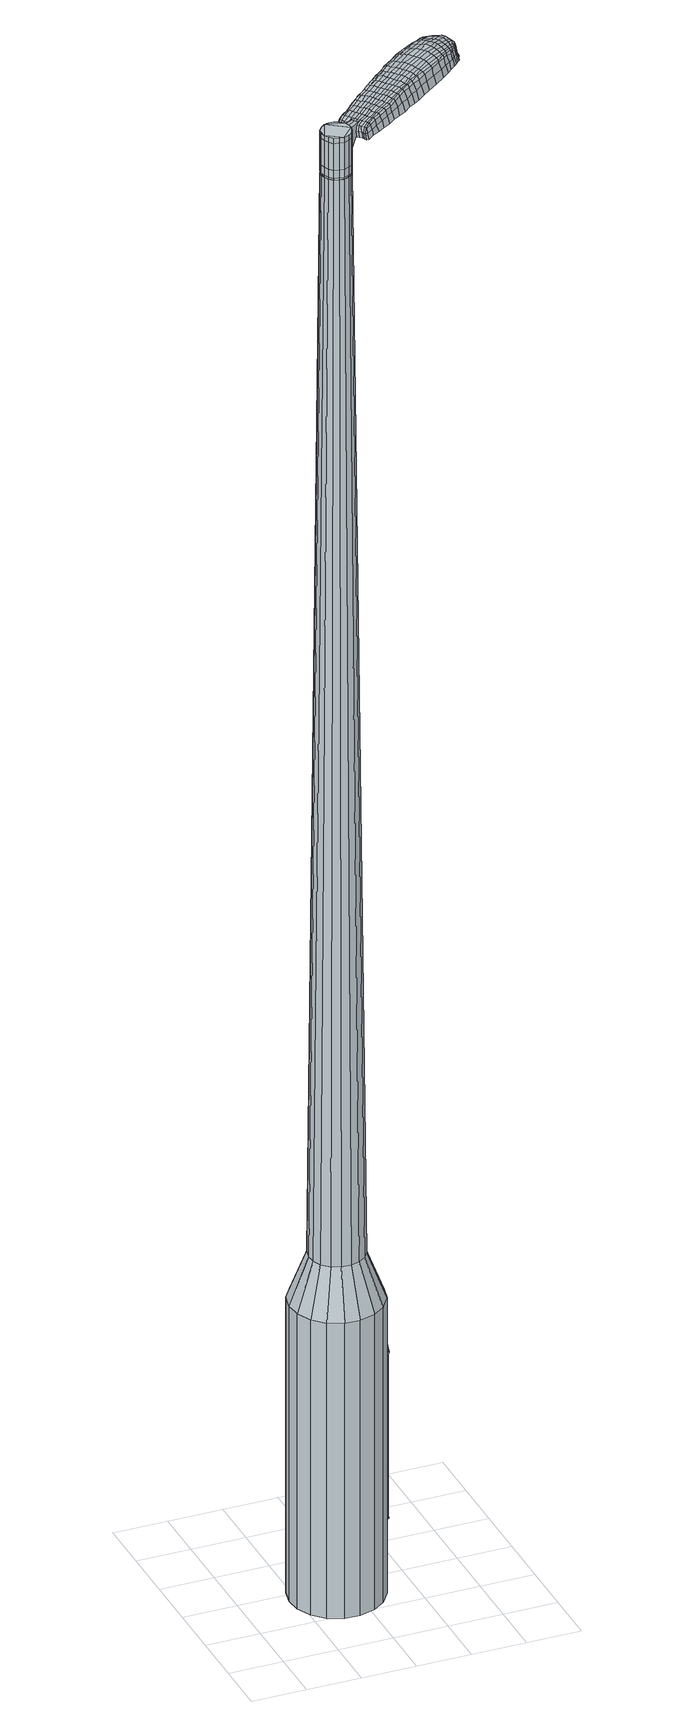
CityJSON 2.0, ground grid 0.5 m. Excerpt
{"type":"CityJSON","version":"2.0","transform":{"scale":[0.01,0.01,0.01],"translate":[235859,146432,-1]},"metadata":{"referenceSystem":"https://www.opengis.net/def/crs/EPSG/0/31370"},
"CityObjects":{
"object1":{"type":"GenericCityObject","attributes":{"cluster":661,"mean_distance_to_centroid":0.169,"new_centroid_x":235859.84,"new_centroid_y":146432.84,"mean_distance_to_camera":8.83,"H1":9.24,"H2":9.2,"Z_final":114.42,"cluster2":-1,"proj_x":235862.99,"proj_y":146437.12,"id_line":94930,"bearing_l":126.34,"distance":5.31,"orientation":"right","G_obj":36.34},"geometry":[{"type":"MultiSurface","lod":"2","boundaries":[[[0,1,2,3]],[[1,4,5,2]],[[4,6,7,5]],[[6,8,9,7]],[[8,10,11,9]],[[10,12,13,11]],[[12,14,15,13]],[[14,16,17,15]],[[16,18,19,17]],[[18,20,21,19]],[[20,22,23,21]],[[22,24,25,23]],[[24,26,27,25]],[[26,28,29,27]],[[28,30,31,29]],[[30,32,33,31]],[[32,34,35,33]],[[34,0,3,35]],[[36,37,38,39]],[[38,40,41,42]],[[41,43,42]],[[42,44,45,46]],[[45,47,46]],[[46,48,49,50]],[[49,51,50]],[[42,46,50,38]],[[50,52,39,38]],[[53,36,39]],[[2,5,7,35]],[[7,9,11,15]],[[11,13,15]],[[15,17,19,23]],[[19,21,23]],[[23,25,27,31]],[[27,29,31]],[[15,23,31,7]],[[31,33,35,7]],[[3,2,35]],[[1,0,54,55]],[[0,34,56,54]],[[34,32,57,56]],[[32,30,58,57]],[[30,28,59,58]],[[28,26,60,59]],[[26,24,61,60]],[[24,22,62,61]],[[22,20,63,62]],[[20,18,64,63]],[[18,16,65,64]],[[16,14,66,65]],[[14,12,67,66]],[[12,10,68,67]],[[10,8,69,68]],[[8,6,70,69]],[[6,4,71,70]],[[4,1,55,71]],[[55,54,72,73]],[[54,56,74,72]],[[56,57,75,74]],[[57,58,76,75]],[[58,59,77,76]],[[59,60,78,77]],[[60,61,79,78]],[[61,62,80,79]],[[62,63,81,80]],[[63,64,82,81]],[[64,65,83,82]],[[65,66,84,83]],[[66,67,85,84]],[[67,68,86,85]],[[68,69,87,86]],[[69,70,88,87]],[[70,71,89,88]],[[71,55,73,89]],[[90,91,92,93]],[[94,95,91,90]],[[96,97,95,94]],[[98,99,97,96]],[[100,101,99,98]],[[102,103,101,100]],[[104,105,103,102]],[[106,107,105,104]],[[81,108,107,106]],[[82,109,108,81]],[[110,111,109,82]],[[84,112,111,110]],[[113,114,112,84]],[[115,116,114,113]],[[117,118,116,115]],[[88,119,118,117]],[[89,120,119,88]],[[93,92,120,89]],[[121,122,123,124]],[[125,121,124,126]],[[127,125,126,128]],[[129,127,128,130]],[[131,129,130,132]],[[133,131,132,134]],[[135,133,134,136]],[[137,135,136,138]],[[139,137,138,140]],[[141,139,140,142]],[[143,141,142,144]],[[145,143,144,146]],[[147,145,146,148]],[[149,147,148,150]],[[151,149,150,152]],[[153,151,152,154]],[[73,72,90,93]],[[72,74,94,90]],[[74,75,96,94]],[[75,76,98,96]],[[76,77,100,98]],[[77,78,102,100]],[[78,79,104,102]],[[79,80,106,104]],[[80,81,106]],[[83,110,82]],[[83,84,110]],[[85,113,84]],[[85,86,115,113]],[[86,87,117,115]],[[87,88,117]],[[73,93,89]],[[155,156,92,91]],[[156,120,92]],[[157,118,119]],[[157,158,116,118]],[[158,159,114,116]],[[159,112,114]],[[160,111,112]],[[160,109,111]],[[161,107,108]],[[161,162,105,107]],[[162,163,103,105]],[[163,164,101,103]],[[164,165,99,101]],[[165,166,97,99]],[[166,167,95,97]],[[167,155,91,95]],[[39,52,153,168]],[[156,155,169,154]],[[53,39,168,122]],[[155,167,123,169]],[[36,53,122,121]],[[167,166,124,123]],[[37,36,121,125]],[[166,165,126,124]],[[38,37,125,127]],[[165,164,128,126]],[[40,38,127,129]],[[164,163,130,128]],[[41,40,129,131]],[[163,162,132,130]],[[43,41,131,133]],[[162,161,134,132]],[[42,43,133,135]],[[161,108,136,134]],[[44,42,135,137]],[[108,109,138,136]],[[45,44,137,139]],[[109,160,140,138]],[[47,45,139,141]],[[160,112,142,140]],[[46,47,141,143]],[[112,159,144,142]],[[48,46,143,145]],[[159,158,146,144]],[[49,48,145,147]],[[158,157,148,146]],[[51,49,147,149]],[[157,119,150,148]],[[50,51,149,151]],[[119,120,152,150]],[[52,50,151,153]],[[120,156,154,152]],[[153,154,170,171]],[[154,169,172,170]],[[169,123,173,172]],[[123,122,174,173]],[[122,168,175,174]],[[168,153,171,175]],[[176,177,178,179]],[[180,176,179,181]],[[176,180,182,183]],[[177,176,183,184]],[[185,186,187,188]],[[189,185,188,190]],[[185,189,191,192]],[[186,185,192,193]],[[194,195,196,197]],[[198,194,197,199]],[[194,198,200,201]],[[195,194,201,202]],[[203,204,205,206]],[[207,203,206,208]],[[203,207,209,210]],[[204,203,210,211]],[[212,213,214,215]],[[216,212,215,217]],[[212,216,218,219]],[[213,212,219,220]],[[221,222,223,224]],[[225,221,224,226]],[[221,225,227,228]],[[222,221,228,229]],[[230,231,232,233]],[[222,230,233,223]],[[230,222,229,234]],[[231,230,234,235]],[[236,237,238,239]],[[231,236,239,232]],[[236,231,235,240]],[[237,236,240,241]],[[242,180,181,243]],[[237,242,243,238]],[[242,237,241,244]],[[180,242,244,182]],[[245,246,247,248]],[[249,245,248,250]],[[245,249,251,252]],[[246,245,252,253]],[[254,255,256,257]],[[246,254,257,247]],[[254,246,253,258]],[[255,254,258,259]],[[260,261,262,263]],[[255,260,263,256]],[[260,255,259,264]],[[261,260,264,265]],[[266,267,268,269]],[[261,266,269,262]],[[266,261,265,270]],[[267,266,270,271]],[[272,177,184,273]],[[267,272,273,268]],[[272,267,271,274]],[[177,272,274,178]],[[275,276,277,278]],[[279,275,278,280]],[[275,279,281,282]],[[276,275,282,283]],[[284,285,286,287]],[[276,284,287,277]],[[284,276,283,288]],[[285,284,288,289]],[[290,291,292,293]],[[285,290,293,286]],[[290,285,289,294]],[[291,290,294,295]],[[296,189,190,297]],[[291,296,297,292]],[[296,291,295,298]],[[189,296,298,191]],[[299,300,301,302]],[[303,299,302,304]],[[299,303,305,306]],[[300,299,306,307]],[[308,309,310,311]],[[300,308,311,301]],[[308,300,307,312]],[[309,308,312,313]],[[314,315,316,317]],[[309,314,317,310]],[[314,309,313,318]],[[315,314,318,319]],[[320,321,322,323]],[[315,320,323,316]],[[320,315,319,324]],[[321,320,324,325]],[[326,186,193,327]],[[321,326,327,322]],[[326,321,325,328]],[[186,326,328,187]],[[329,215,214,330]],[[331,329,330,332]],[[329,331,333,334]],[[215,329,334,217]],[[335,331,332,336]],[[337,335,336,338]],[[335,337,339,340]],[[331,335,340,333]],[[341,337,338,342]],[[343,341,342,344]],[[341,343,345,346]],[[337,341,346,339]],[[347,343,344,348]],[[349,347,348,350]],[[347,349,351,352]],[[343,347,352,345]],[[353,349,350,354]],[[204,353,354,205]],[[353,204,211,355]],[[349,353,355,351]],[[356,357,202,201]],[[358,356,201,200]],[[356,358,359,360]],[[357,356,360,361]],[[362,363,361,360]],[[364,362,360,359]],[[362,364,365,366]],[[363,362,366,367]],[[368,369,367,366]],[[370,368,366,365]],[[368,370,371,372]],[[369,368,372,373]],[[374,375,373,372]],[[376,374,372,371]],[[374,376,209,207]],[[375,374,207,208]],[[377,378,379,380]],[[279,377,380,281]],[[377,279,280,381]],[[378,377,381,382]],[[383,198,199,384]],[[378,383,384,379]],[[383,378,382,385]],[[198,383,385,200]],[[386,387,388,389]],[[225,386,389,227]],[[386,225,226,390]],[[387,386,390,391]],[[392,393,394,395]],[[387,392,395,388]],[[392,387,391,396]],[[393,392,396,397]],[[398,195,202,399]],[[393,398,399,394]],[[398,393,397,400]],[[195,398,400,196]],[[401,402,403,404]],[[183,401,404,184]],[[401,183,182,405]],[[402,401,405,406]],[[407,408,409,410]],[[402,407,410,403]],[[407,402,406,411]],[[408,407,411,412]],[[413,206,205,414]],[[408,413,414,409]],[[413,408,412,415]],[[206,413,415,208]],[[416,417,418,419]],[[188,416,419,190]],[[416,188,187,420]],[[417,416,420,421]],[[422,210,209,423]],[[417,422,423,418]],[[422,417,421,424]],[[210,422,424,211]],[[425,426,427,428]],[[303,425,428,305]],[[425,303,304,429]],[[426,425,429,430]],[[431,216,217,432]],[[426,431,432,427]],[[431,426,430,433]],[[216,431,433,218]],[[434,435,436,437]],[[249,434,437,251]],[[434,249,250,438]],[[435,434,438,439]],[[440,441,442,443]],[[435,440,443,436]],[[440,435,439,444]],[[441,440,444,445]],[[446,213,220,447]],[[441,446,447,442]],[[446,441,445,448]],[[213,446,448,214]],[[449,450,439,438]],[[248,449,438,250]],[[449,248,247,451]],[[450,449,451,452]],[[453,454,445,444]],[[450,453,444,439]],[[453,450,452,455]],[[454,453,455,456]],[[457,330,214,448]],[[454,457,448,445]],[[457,454,456,458]],[[330,457,458,332]],[[459,460,461,462]],[[306,459,462,307]],[[459,306,305,428]],[[460,459,428,427]],[[463,334,333,464]],[[460,463,464,461]],[[463,460,427,432]],[[334,463,432,217]],[[465,466,452,451]],[[257,465,451,247]],[[465,257,256,467]],[[466,465,467,468]],[[469,470,456,455]],[[466,469,455,452]],[[469,466,468,471]],[[470,469,471,472]],[[473,336,332,458]],[[470,473,458,456]],[[473,470,472,474]],[[336,473,474,338]],[[475,476,477,478]],[[312,475,478,313]],[[475,312,307,462]],[[476,475,462,461]],[[479,340,339,480]],[[476,479,480,477]],[[479,476,461,464]],[[340,479,464,333]],[[481,482,468,467]],[[263,481,467,256]],[[481,263,262,483]],[[482,481,483,484]],[[485,486,472,471]],[[482,485,471,468]],[[485,482,484,487]],[[486,485,487,488]],[[489,342,338,474]],[[486,489,474,472]],[[489,486,488,490]],[[342,489,490,344]],[[491,492,493,494]],[[318,491,494,319]],[[491,318,313,478]],[[492,491,478,477]],[[495,346,345,496]],[[492,495,496,493]],[[495,492,477,480]],[[346,495,480,339]],[[497,498,484,483]],[[269,497,483,262]],[[497,269,268,499]],[[498,497,499,500]],[[501,502,488,487]],[[498,501,487,484]],[[501,498,500,503]],[[502,501,503,504]],[[505,348,344,490]],[[502,505,490,488]],[[505,502,504,506]],[[348,505,506,350]],[[507,508,509,510]],[[324,507,510,325]],[[507,324,319,494]],[[508,507,494,493]],[[511,352,351,512]],[[508,511,512,509]],[[511,508,493,496]],[[352,511,496,345]],[[513,514,500,499]],[[273,513,499,268]],[[513,273,184,404]],[[514,513,404,403]],[[515,516,504,503]],[[514,515,503,500]],[[515,514,403,410]],[[516,515,410,409]],[[517,354,350,506]],[[516,517,506,504]],[[517,516,409,414]],[[354,517,414,205]],[[518,519,421,420]],[[328,518,420,187]],[[518,328,325,510]],[[519,518,510,509]],[[520,355,211,424]],[[519,520,424,421]],[[520,519,509,512]],[[355,520,512,351]],[[521,522,382,381]],[[278,521,381,280]],[[521,278,277,523]],[[522,521,523,524]],[[525,358,200,385]],[[522,525,385,382]],[[525,522,524,526]],[[358,525,526,359]],[[527,528,529,530]],[[228,527,530,229]],[[527,228,227,389]],[[528,527,389,388]],[[531,532,533,534]],[[528,531,534,529]],[[531,528,388,395]],[[532,531,395,394]],[[535,357,361,536]],[[532,535,536,533]],[[535,532,394,399]],[[357,535,399,202]],[[537,538,524,523]],[[287,537,523,277]],[[537,287,286,539]],[[538,537,539,540]],[[541,364,359,526]],[[538,541,526,524]],[[541,538,540,542]],[[364,541,542,365]],[[543,544,545,546]],[[234,543,546,235]],[[543,234,229,530]],[[544,543,530,529]],[[547,548,549,550]],[[544,547,550,545]],[[547,544,529,534]],[[548,547,534,533]],[[551,363,367,552]],[[548,551,552,549]],[[551,548,533,536]],[[363,551,536,361]],[[553,554,540,539]],[[293,553,539,286]],[[553,293,292,555]],[[554,553,555,556]],[[557,370,365,542]],[[554,557,542,540]],[[557,554,556,558]],[[370,557,558,371]],[[559,560,561,562]],[[240,559,562,241]],[[559,240,235,546]],[[560,559,546,545]],[[563,564,565,566]],[[560,563,566,561]],[[563,560,545,550]],[[564,563,550,549]],[[567,369,373,568]],[[564,567,568,565]],[[567,564,549,552]],[[369,567,552,367]],[[569,570,556,555]],[[297,569,555,292]],[[569,297,190,419]],[[570,569,419,418]],[[571,376,371,558]],[[570,571,558,556]],[[571,570,418,423]],[[376,571,423,209]],[[572,573,406,405]],[[244,572,405,182]],[[572,244,241,562]],[[573,572,562,561]],[[574,575,412,411]],[[573,574,411,406]],[[574,573,561,566]],[[575,574,566,565]],[[576,375,208,415]],[[575,576,415,412]],[[576,575,565,568]],[[375,576,568,373]],[[577,578,579,580]],[[580,579,581,582]],[[583,581,579,584]],[[584,579,578,585]],[[586,587,588,589]],[[589,588,590,591]],[[592,590,588,593]],[[593,588,587,594]],[[595,596,597,598]],[[598,597,599,600]],[[601,599,597,602]],[[602,597,596,603]],[[604,605,606,607]],[[607,606,608,609]],[[610,608,606,611]],[[611,606,605,612]],[[613,614,615,616]],[[616,615,617,618]],[[619,617,615,620]],[[620,615,614,621]],[[622,623,624,625]],[[625,624,626,627]],[[628,626,624,629]],[[629,624,623,630]],[[631,632,633,634]],[[634,633,623,622]],[[630,623,633,635]],[[635,633,632,636]],[[637,638,639,640]],[[640,639,632,631]],[[636,632,639,641]],[[641,639,638,642]],[[582,581,643,644]],[[644,643,638,637]],[[642,638,643,645]],[[645,643,581,583]],[[646,647,648,649]],[[649,648,650,651]],[[652,650,648,653]],[[653,648,647,654]],[[655,656,657,658]],[[658,657,647,646]],[[654,647,657,659]],[[659,657,656,660]],[[661,662,663,664]],[[664,663,656,655]],[[660,656,663,665]],[[665,663,662,666]],[[667,668,669,670]],[[670,669,662,661]],[[666,662,669,671]],[[671,669,668,672]],[[585,578,673,674]],[[674,673,668,667]],[[672,668,673,675]],[[675,673,578,577]],[[676,677,678,679]],[[679,678,680,681]],[[682,680,678,683]],[[683,678,677,684]],[[685,686,687,688]],[[688,687,677,676]],[[684,677,687,689]],[[689,687,686,690]],[[691,692,693,694]],[[694,693,686,685]],[[690,686,693,695]],[[695,693,692,696]],[[591,590,697,698]],[[698,697,692,691]],[[696,692,697,699]],[[699,697,590,592]],[[700,701,702,703]],[[703,702,704,705]],[[706,704,702,707]],[[707,702,701,708]],[[709,710,711,712]],[[712,711,701,700]],[[708,701,711,713]],[[713,711,710,714]],[[715,716,717,718]],[[718,717,710,709]],[[714,710,717,719]],[[719,717,716,720]],[[721,722,723,724]],[[724,723,716,715]],[[720,716,723,725]],[[725,723,722,726]],[[594,587,727,728]],[[728,727,722,721]],[[726,722,727,729]],[[729,727,587,586]],[[613,616,730,731]],[[731,730,732,733]],[[734,732,730,735]],[[735,730,616,618]],[[733,732,736,737]],[[737,736,738,739]],[[740,738,736,741]],[[741,736,732,734]],[[739,738,742,743]],[[743,742,744,745]],[[746,744,742,747]],[[747,742,738,740]],[[745,744,748,749]],[[749,748,750,751]],[[752,750,748,753]],[[753,748,744,746]],[[751,750,754,755]],[[755,754,605,604]],[[612,605,754,756]],[[756,754,750,752]],[[603,757,758,602]],[[602,758,759,601]],[[760,759,758,761]],[[761,758,757,762]],[[762,763,764,761]],[[761,764,765,760]],[[766,765,764,767]],[[767,764,763,768]],[[768,769,770,767]],[[767,770,771,766]],[[772,771,770,773]],[[773,770,769,774]],[[774,775,776,773]],[[773,776,777,772]],[[610,777,776,608]],[[608,776,775,609]],[[778,779,780,781]],[[781,780,680,682]],[[681,680,780,782]],[[782,780,779,783]],[[600,599,784,785]],[[785,784,779,778]],[[783,779,784,786]],[[786,784,599,601]],[[787,788,789,790]],[[790,789,626,628]],[[627,626,789,791]],[[791,789,788,792]],[[793,794,795,796]],[[796,795,788,787]],[[792,788,795,797]],[[797,795,794,798]],[[603,596,799,800]],[[800,799,794,793]],[[798,794,799,801]],[[801,799,596,595]],[[802,803,804,805]],[[805,804,584,585]],[[583,584,804,806]],[[806,804,803,807]],[[808,809,810,811]],[[811,810,803,802]],[[807,803,810,812]],[[812,810,809,813]],[[604,607,814,815]],[[815,814,809,808]],[[813,809,814,816]],[[816,814,607,609]],[[817,818,819,820]],[[820,819,589,591]],[[586,589,819,821]],[[821,819,818,822]],[[610,611,823,824]],[[824,823,818,817]],[[822,818,823,825]],[[825,823,611,612]],[[826,827,828,829]],[[829,828,704,706]],[[704,828,705]],[[705,828,827,830]],[[618,617,831,832]],[[832,831,827,826]],[[830,827,831,833]],[[833,831,617,619]],[[834,835,836,837]],[[837,836,650,652]],[[651,650,836,838]],[[838,836,835,839]],[[840,841,842,843]],[[843,842,835,834]],[[839,835,842,844]],[[844,842,841,845]],[[621,614,846,847]],[[847,846,841,840]],[[845,841,846,848]],[[848,846,614,613]],[[839,849,850,838]],[[838,850,649,651]],[[646,649,850,851]],[[851,850,849,852]],[[845,853,854,844]],[[844,854,849,839]],[[852,849,854,855]],[[855,854,853,856]],[[613,731,171,848]],[[848,171,853,845]],[[856,853,171,857]],[[857,171,731,733]],[[858,859,860,861]],[[861,860,707,708]],[[706,707,860,829]],[[829,860,859,826]],[[734,735,862,863]],[[863,862,859,858]],[[826,859,862,832]],[[832,862,735,618]],[[852,864,865,851]],[[851,865,658,646]],[[655,658,865,866]],[[865,864,866]],[[856,867,868,855]],[[855,868,864,852]],[[866,864,868,869]],[[869,868,867,870]],[[733,737,871,857]],[[857,871,867,856]],[[870,867,871,872]],[[872,871,737,739]],[[873,874,875,876]],[[876,875,713,714]],[[708,713,875,861]],[[861,875,874,858]],[[740,741,877,878]],[[878,877,874,873]],[[858,874,877,863]],[[863,877,741,734]],[[866,879,664,655]],[[661,664,879,880]],[[880,879,881]],[[870,882,883,869]],[[869,883,879,866]],[[881,879,883,884]],[[884,883,882,885]],[[739,743,886,872]],[[872,886,882,870]],[[885,882,886,887]],[[887,886,743,745]],[[888,889,890,891]],[[891,890,719,720]],[[714,719,890,876]],[[876,890,889,873]],[[746,747,892,893]],[[893,892,889,888]],[[873,889,892,878]],[[878,892,747,740]],[[881,894,895,880]],[[880,895,670,661]],[[667,670,895,896]],[[896,895,894,897]],[[885,898,899,884]],[[884,899,894,881]],[[897,894,899,900]],[[900,899,898,901]],[[745,749,902,887]],[[887,902,898,885]],[[901,898,902,903]],[[903,902,749,751]],[[904,905,906,907]],[[907,906,725,726]],[[720,725,906,891]],[[891,906,905,888]],[[752,753,908,909]],[[909,908,905,904]],[[888,905,908,893]],[[893,908,753,746]],[[897,910,911,896]],[[896,911,674,667]],[[585,674,911,805]],[[805,911,910,802]],[[901,912,913,900]],[[900,913,910,897]],[[802,910,913,811]],[[811,913,912,808]],[[751,755,914,903]],[[903,914,912,901]],[[808,912,914,815]],[[815,914,755,604]],[[822,915,916,821]],[[821,916,729,586]],[[726,729,916,907]],[[907,916,915,904]],[[612,756,917,825]],[[825,917,915,822]],[[904,915,917,909]],[[909,917,756,752]],[[783,918,919,782]],[[782,919,679,681]],[[676,679,919,920]],[[920,919,918,921]],[[601,759,922,786]],[[786,922,918,783]],[[921,918,922,923]],[[923,922,759,760]],[[924,925,926,927]],[[927,926,629,630]],[[628,629,926,790]],[[790,926,925,787]],[[928,929,930,931]],[[931,930,925,924]],[[787,925,930,796]],[[796,930,929,793]],[[762,757,932,933]],[[933,932,929,928]],[[793,929,932,800]],[[800,932,757,603]],[[921,934,935,920]],[[920,935,688,676]],[[685,688,935,936]],[[936,935,934,937]],[[760,765,938,923]],[[923,938,934,921]],[[937,934,938,939]],[[939,938,765,766]],[[940,941,942,943]],[[943,942,635,636]],[[630,635,942,927]],[[927,942,941,924]],[[944,945,946,947]],[[947,946,941,940]],[[924,941,946,931]],[[931,946,945,928]],[[768,763,948,949]],[[949,948,945,944]],[[928,945,948,933]],[[933,948,763,762]],[[937,950,951,936]],[[936,951,694,685]],[[691,694,951,952]],[[952,951,950,953]],[[766,771,954,939]],[[939,954,950,937]],[[953,950,954,955]],[[955,954,771,772]],[[956,957,958,959]],[[959,958,641,642]],[[636,641,958,943]],[[943,958,957,940]],[[960,961,962,963]],[[963,962,957,956]],[[940,957,962,947]],[[947,962,961,944]],[[774,769,964,965]],[[965,964,961,960]],[[944,961,964,949]],[[949,964,769,768]],[[953,966,967,952]],[[952,967,698,691]],[[591,698,967,820]],[[820,967,966,817]],[[772,777,968,955]],[[955,968,966,953]],[[817,966,968,824]],[[824,968,777,610]],[[807,969,970,806]],[[806,970,645,583]],[[642,645,970,959]],[[959,970,969,956]],[[813,971,972,812]],[[812,972,969,807]],[[956,969,972,963]],[[963,972,971,960]],[[609,775,973,816]],[[816,973,971,813]],[[960,971,973,965]],[[965,973,775,774]],[[577,580,179,178]],[[580,582,181,179]],[[592,593,192,191]],[[593,594,193,192]],[[595,598,197,196]],[[598,600,199,197]],[[619,620,219,218]],[[620,621,220,219]],[[622,625,224,223]],[[625,627,226,224]],[[631,634,233,232]],[[634,622,223,233]],[[637,640,239,238]],[[640,631,232,239]],[[582,644,243,181]],[[644,637,238,243]],[[652,653,252,251]],[[653,654,253,252]],[[654,659,258,253]],[[659,660,259,258]],[[660,665,264,259]],[[665,666,265,264]],[[666,671,270,265]],[[671,672,271,270]],[[672,675,274,271]],[[675,577,178,274]],[[682,683,282,281]],[[683,684,283,282]],[[684,689,288,283]],[[689,690,289,288]],[[690,695,294,289]],[[695,696,295,294]],[[696,699,298,295]],[[699,592,191,298]],[[700,703,302,301]],[[703,705,304,302]],[[709,712,311,310]],[[712,700,301,311]],[[715,718,317,316]],[[718,709,310,317]],[[721,724,323,322]],[[724,715,316,323]],[[594,728,327,193]],[[728,721,322,327]],[[778,781,380,379]],[[781,682,281,380]],[[600,785,384,199]],[[785,778,379,384]],[[627,791,390,226]],[[791,792,391,390]],[[792,797,396,391]],[[797,798,397,396]],[[798,801,400,397]],[[801,595,196,400]],[[705,429,304]],[[705,830,430,429]],[[830,833,433,430]],[[833,619,218,433]],[[834,837,437,436]],[[837,652,251,437]],[[840,843,443,442]],[[843,834,436,443]],[[621,847,447,220]],[[847,840,442,447]],[[974,975,976,977]],[[978,979,977,976]],[[980,981,982,983]],[[984,985,986,987]],[[975,988,989,976]],[[990,978,976,989]],[[991,980,983,992]],[[993,994,985,984]],[[988,995,996,989]],[[996,997,990,989]],[[998,991,992,999]],[[1000,994,993,1001]],[[995,1002,1003,996]],[[1003,1004,997,996]],[[1005,998,999,1006]],[[1007,1000,1001,1008]],[[1009,1010,1011,1012]],[[1013,1014,1010,1009]],[[1013,1015,1016,1014]],[[1015,1017,1018,1016]],[[1019,1020,1021,1022]],[[1023,1024,1020,1019]],[[1025,1024,1023]],[[1026,1027,1024,1025]],[[1022,1011,1010,1019]],[[1019,1010,1014,1023]],[[1014,1016,1025,1023]],[[1016,1018,1026,1025]],[[983,982,979,978]],[[992,983,978,990]],[[997,999,992,990]],[[1004,1006,999,997]],[[984,987,981,980]],[[993,984,980,991]],[[1001,993,991,998]],[[1008,1001,998,1005]],[[985,1009,1012,986]],[[994,1013,1009,985]],[[1015,1013,994,1000]],[[1017,1015,1000,1007]],[[1028,1029,1030,1031]],[[1030,1032,1033,1034]],[[1030,1034,1035,1036]],[[1030,1036,1031]],[[1037,1028,1031,1038]],[[1039,1038,1031,1040]],[[1041,1040,1031]],[[1042,1030,1029,1043]],[[1044,1042,1043,1045]],[[1046,1044,1045,1047]],[[1048,1046,1047,1049]],[[1050,1048,1049,1051]],[[1051,1052,1053,1054]],[[1051,1054,1055,1056]],[[1051,1056,1057,1058]],[[1057,1059,1060,1061]],[[1057,1061,1062,1063]],[[1057,1063,1058]],[[1051,1058,1050]],[[1064,1065,1029,1028]],[[1066,1067,1032,1030]],[[1068,1069,1041,1031]],[[1065,1070,1043,1029]],[[1071,1066,1030,1042]],[[1070,1072,1045,1043]],[[1073,1071,1042,1044]],[[1072,1074,1047,1045]],[[1075,1073,1044,1046]],[[1074,1076,1049,1047]],[[1077,1075,1046,1048]],[[1076,1078,1051,1049]],[[1079,1077,1048,1050]],[[1078,1080,1052,1051]],[[1081,1082,1059,1057]],[[1083,1079,1050,1058]],[[1053,1052,1080,1084]],[[1054,1053,1084,1085]],[[1055,1054,1085,1086]],[[1056,1055,1086,1087]],[[1057,1056,1087,1081]],[[1088,1064,1028,1037]],[[1089,1088,1037,1038]],[[1090,1089,1038,1039]],[[1091,1090,1039,1040]],[[1069,1091,1040,1041]],[[1033,1032,1067,1092]],[[1060,1059,1082,1093]],[[1034,1033,1092,1094]],[[1035,1034,1094,1095]],[[1036,1035,1095,1096]],[[1031,1036,1096,1068]],[[1061,1060,1093,1097]],[[1062,1061,1097,1098]],[[1063,1062,1098,1099]],[[1058,1063,1099,1083]]]}]}
},
"vertices":[
[119,112,384],[125,99,384],[125,99,96],[119,112,96],[127,84,384],[127,84,96],[124,70,384],[124,70,96],[115,57,384],[115,57,96],[104,49,384],[104,49,96],[89,45,384],[89,45,96],[75,45,384],[75,45,96],[61,51,384],[61,51,96],[51,62,384],[51,62,96],[44,75,384],[44,75,96],[43,89,384],[43,89,96],[46,104,384],[46,104,96],[54,116,384],[54,116,96],[66,125,384],[66,125,96],[80,129,384],[80,129,96],[95,128,384],[95,128,96],[108,122,384],[108,122,96],[88,100,1524],[83,100,1524],[79,99,1524],[96,95,1524],[75,96,1524],[72,92,1524],[72,83,1524],[71,87,1524],[74,79,1524],[77,75,1524],[86,73,1524],[82,74,1524],[91,75,1524],[94,77,1524],[98,86,1524],[97,81,1524],[98,90,1524],[92,98,1524],[105,102,429],[109,94,429],[99,108,429],[91,111,429],[82,112,429],[74,109,429],[67,104,429],[62,97,429],[60,88,429],[61,80,429],[64,72,429],[71,66,429],[79,62,429],[88,62,429],[96,64,429],[103,69,429],[108,76,429],[110,85,429],[96,95,1483],[98,90,1483],[92,98,1483],[88,100,1483],[83,100,1483],[79,99,1483],[75,96,1483],[72,92,1483],[71,87,1483],[72,83,1483],[74,79,1483],[77,75,1483],[82,74,1483],[86,73,1483],[91,75,1483],[94,77,1483],[97,81,1483],[98,86,1483],[95,94,1483],[95,94,1485],[97,90,1485],[97,90,1483],[92,97,1483],[92,97,1485],[88,99,1483],[88,99,1485],[83,99,1483],[83,99,1485],[79,98,1483],[79,98,1485],[75,95,1483],[75,95,1485],[73,92,1483],[73,92,1485],[72,87,1483],[72,87,1485],[72,83,1485],[74,79,1485],[78,76,1483],[78,76,1485],[82,74,1485],[86,74,1483],[86,74,1485],[90,75,1483],[90,75,1485],[94,78,1483],[94,78,1485],[97,81,1485],[98,86,1485],[88,100,1519],[92,98,1519],[92,98,1493],[88,100,1493],[83,100,1519],[83,100,1493],[79,99,1519],[79,99,1493],[75,96,1519],[75,96,1493],[72,92,1519],[72,92,1493],[71,87,1519],[71,87,1493],[72,83,1519],[72,83,1493],[74,79,1519],[74,79,1493],[77,75,1519],[77,75,1493],[82,74,1519],[82,74,1493],[86,73,1519],[86,73,1493],[91,75,1519],[91,75,1493],[94,77,1519],[94,77,1493],[97,81,1519],[97,81,1493],[98,86,1519],[98,86,1493],[98,90,1519],[98,90,1493],[96,95,1485],[98,90,1485],[94,77,1485],[91,75,1485],[86,73,1485],[77,75,1485],[71,87,1485],[72,92,1485],[75,96,1485],[79,99,1485],[83,100,1485],[88,100,1485],[92,98,1485],[96,95,1519],[96,95,1493],[113,103,1513],[113,103,1518],[111,106,1513],[109,108,1513],[109,108,1518],[111,106,1518],[182,134,1519],[176,130,1518],[178,129,1509],[184,133,1510],[189,139,1519],[191,138,1510],[187,139,1526],[180,134,1525],[174,131,1525],[159,165,1519],[154,161,1518],[154,159,1525],[159,163,1525],[166,170,1519],[166,169,1526],[166,172,1510],[159,167,1510],[154,163,1509],[229,194,1519],[231,191,1519],[232,192,1513],[229,195,1513],[225,197,1519],[226,198,1513],[224,196,1524],[227,193,1524],[230,190,1524],[169,150,1530],[163,146,1529],[165,143,1529],[171,148,1530],[176,156,1531],[178,153,1531],[174,159,1530],[167,153,1530],[161,149,1529],[104,102,1512],[106,100,1512],[107,101,1517],[105,103,1517],[102,105,1512],[104,105,1517],[103,106,1506],[105,103,1506],[107,101,1506],[229,170,1519],[226,168,1519],[228,167,1512],[230,169,1512],[230,172,1518],[232,171,1512],[229,172,1522],[228,171,1523],[225,169,1524],[223,164,1519],[219,161,1519],[220,160,1512],[225,164,1512],[222,165,1524],[217,162,1525],[214,157,1519],[208,152,1519],[210,152,1511],[216,157,1511],[213,158,1526],[206,153,1526],[198,145,1519],[200,145,1510],[197,146,1526],[120,93,1513],[126,98,1513],[125,98,1518],[119,94,1517],[115,91,1512],[115,92,1516],[116,90,1506],[121,93,1507],[128,97,1507],[133,102,1514],[139,106,1515],[138,106,1520],[131,102,1519],[134,101,1507],[141,105,1507],[145,110,1515],[152,114,1516],[150,114,1522],[144,110,1521],[147,109,1508],[153,113,1508],[158,118,1517],[164,122,1517],[162,123,1524],[156,119,1523],[160,117,1508],[166,121,1509],[170,126,1518],[168,127,1524],[172,125,1509],[208,199,1519],[205,198,1519],[206,196,1524],[209,198,1523],[211,200,1518],[211,199,1522],[211,202,1512],[208,201,1512],[205,199,1512],[201,195,1519],[196,192,1519],[197,191,1525],[202,194,1524],[201,197,1512],[196,194,1512],[191,189,1519],[185,184,1519],[185,183,1526],[192,187,1526],[191,191,1511],[185,186,1511],[175,177,1519],[176,176,1526],[176,179,1510],[102,118,1513],[108,123,1513],[108,124,1507],[102,119,1507],[98,114,1512],[98,115,1506],[99,114,1516],[102,117,1517],[108,121,1518],[114,128,1514],[120,132,1515],[120,134,1507],[114,129,1507],[114,126,1519],[120,131,1520],[125,137,1515],[131,142,1516],[131,144,1508],[125,139,1508],[125,136,1521],[131,140,1522],[137,147,1517],[142,151,1517],[143,153,1509],[137,149,1508],[137,145,1523],[143,150,1524],[148,156,1518],[148,158,1509],[148,154,1524],[110,106,1519],[111,104,1519],[116,111,1520],[117,109,1520],[114,113,1520],[108,109,1519],[122,115,1522],[123,113,1522],[128,120,1523],[129,117,1523],[126,122,1523],[120,118,1521],[134,124,1524],[135,122,1524],[139,128,1525],[141,126,1525],[138,131,1525],[132,127,1524],[145,133,1526],[147,130,1526],[151,137,1527],[153,135,1527],[149,140,1527],[143,135,1526],[157,142,1528],[159,139,1528],[155,144,1528],[225,192,1527],[227,189,1527],[222,194,1526],[218,192,1527],[221,189,1528],[224,186,1528],[216,185,1529],[218,182,1529],[213,188,1528],[207,184,1530],[210,181,1530],[213,178,1530],[204,177,1531],[207,173,1531],[202,180,1530],[194,174,1531],[197,171,1531],[199,168,1531],[187,163,1531],[189,161,1531],[184,167,1531],[213,201,1518],[216,200,1519],[216,201,1513],[213,202,1513],[212,199,1523],[215,199,1523],[221,199,1519],[221,200,1513],[220,198,1524],[231,174,1518],[232,177,1518],[231,176,1523],[230,174,1523],[233,174,1513],[234,176,1513],[233,180,1519],[233,184,1519],[232,183,1524],[232,180,1523],[234,180,1513],[234,184,1513],[232,188,1519],[231,187,1524],[233,188,1513],[179,136,1528],[178,137,1528],[172,133,1528],[173,132,1527],[186,141,1528],[185,142,1529],[177,140,1529],[175,142,1530],[169,138,1529],[171,135,1528],[184,145,1529],[182,147,1530],[173,145,1530],[167,141,1529],[180,150,1531],[160,162,1528],[162,160,1529],[169,165,1529],[167,167,1528],[155,157,1527],[156,155,1528],[164,157,1529],[171,162,1530],[158,152,1528],[97,112,1512],[98,110,1512],[100,111,1517],[99,112,1517],[97,113,1506],[99,112,1506],[100,108,1512],[101,108,1517],[101,109,1506],[113,90,1512],[112,92,1512],[113,92,1506],[114,90,1506],[114,92,1517],[113,93,1517],[111,94,1512],[109,96,1512],[110,96,1506],[112,94,1506],[111,95,1517],[110,97,1517],[107,98,1512],[108,98,1506],[108,99,1517],[118,95,1519],[117,96,1519],[124,99,1520],[123,100,1520],[116,98,1519],[114,100,1519],[122,102,1520],[120,104,1520],[113,102,1519],[119,106,1520],[103,116,1519],[104,114,1519],[110,119,1520],[109,120,1520],[106,111,1519],[112,116,1520],[130,103,1521],[129,105,1521],[137,107,1522],[136,109,1522],[128,106,1521],[126,109,1521],[134,111,1522],[132,113,1523],[125,111,1522],[131,115,1523],[114,125,1521],[116,123,1521],[121,128,1522],[120,130,1522],[118,121,1521],[124,125,1522],[143,111,1523],[142,113,1523],[149,115,1524],[148,117,1524],[140,115,1523],[139,117,1524],[146,119,1525],[145,121,1525],[137,119,1524],[143,124,1525],[126,134,1523],[127,133,1523],[133,137,1524],[132,139,1524],[129,130,1524],[135,134,1525],[155,120,1525],[154,121,1525],[161,124,1526],[160,125,1526],[152,123,1526],[151,126,1526],[159,127,1527],[157,130,1527],[149,128,1526],[155,132,1527],[138,144,1525],[139,142,1525],[145,146,1526],[143,148,1526],[141,139,1526],[147,143,1527],[167,128,1527],[166,129,1527],[165,131,1527],[163,134,1528],[161,136,1528],[149,153,1527],[150,151,1527],[153,148,1528],[210,198,1525],[213,198,1525],[207,196,1526],[210,195,1526],[218,196,1526],[214,194,1527],[228,172,1525],[229,175,1525],[226,172,1526],[225,170,1525],[229,178,1525],[230,182,1526],[226,179,1527],[226,176,1526],[229,185,1526],[225,183,1527],[203,193,1526],[205,192,1527],[198,190,1527],[200,189,1528],[209,191,1528],[204,187,1529],[222,167,1526],[222,169,1527],[217,165,1528],[217,163,1527],[222,172,1527],[221,175,1528],[216,171,1529],[217,168,1528],[220,179,1528],[214,175,1530],[193,186,1528],[195,185,1529],[186,182,1528],[188,180,1529],[198,183,1529],[191,177,1530],[212,159,1528],[212,161,1528],[205,156,1529],[206,154,1528],[211,164,1529],[210,167,1530],[203,162,1530],[204,159,1530],[209,170,1530],[201,165,1531],[176,174,1529],[178,173,1529],[181,170,1530],[196,147,1528],[195,149,1529],[194,152,1530],[193,155,1530],[191,158,1531],[177,131,1509],[175,132,1518],[181,135,1518],[183,135,1509],[188,140,1519],[190,140,1510],[186,141,1525],[179,136,1525],[173,132,1525],[155,157,1525],[155,159,1518],[161,163,1518],[161,162,1525],[167,169,1519],[167,167,1525],[167,171,1510],[161,165,1509],[155,161,1509],[230,191,1513],[229,190,1519],[227,193,1519],[228,193,1513],[224,195,1519],[225,196,1513],[223,194,1524],[226,192,1524],[228,189,1524],[165,144,1528],[164,146,1528],[169,151,1529],[171,148,1529],[177,156,1529],[179,153,1529],[174,159,1529],[167,153,1529],[162,149,1528],[108,102,1516],[108,102,1512],[106,104,1512],[107,104,1516],[104,106,1512],[105,106,1516],[105,107,1506],[107,104,1506],[108,102,1506],[227,169,1512],[225,169,1519],[227,171,1518],[229,171,1512],[229,173,1518],[230,172,1512],[228,173,1522],[226,172,1523],[224,170,1523],[219,162,1512],[217,162,1519],[221,166,1519],[223,165,1512],[220,167,1524],[216,163,1525],[208,153,1511],[207,154,1519],[213,159,1519],[215,158,1511],[211,159,1525],[205,154,1526],[197,147,1519],[199,147,1510],[196,148,1526],[124,100,1518],[125,99,1513],[119,95,1513],[118,96,1517],[115,93,1512],[115,94,1515],[116,92,1506],[120,95,1506],[127,99,1507],[137,108,1520],[138,107,1514],[132,103,1514],[130,104,1519],[133,103,1507],[140,107,1507],[149,116,1522],[151,116,1516],[144,111,1515],[143,112,1521],[146,111,1508],[152,115,1508],[161,124,1523],[163,124,1517],[157,120,1516],[155,120,1522],[159,119,1508],[165,123,1508],[169,128,1517],[167,128,1524],[171,127,1509],[207,195,1523],[206,196,1519],[209,197,1518],[209,196,1523],[211,198,1518],[211,197,1522],[211,200,1512],[209,199,1512],[206,198,1512],[198,189,1525],[197,190,1519],[202,193,1519],[202,192,1524],[202,195,1512],[197,192,1512],[186,181,1526],[186,183,1519],[192,187,1519],[193,186,1525],[192,189,1511],[186,185,1511],[177,176,1519],[177,174,1526],[177,178,1510],[109,123,1507],[109,121,1513],[104,117,1513],[104,118,1506],[100,113,1512],[100,114,1506],[101,113,1515],[104,115,1517],[109,120,1518],[121,133,1507],[121,131,1514],[115,126,1514],[115,128,1507],[115,125,1519],[121,130,1520],[132,142,1508],[132,141,1516],[127,136,1515],[127,138,1508],[127,134,1521],[133,139,1522],[144,152,1508],[144,150,1517],[138,145,1516],[138,147,1508],[138,144,1522],[144,148,1523],[149,154,1517],[150,156,1509],[150,153,1524],[110,107,1518],[112,105,1518],[116,111,1519],[118,109,1519],[114,113,1519],[109,109,1518],[122,115,1520],[124,113,1520],[128,120,1521],[130,118,1521],[126,122,1521],[120,118,1520],[134,124,1523],[136,122,1523],[140,129,1524],[142,126,1524],[138,131,1524],[132,127,1523],[146,133,1525],[148,131,1525],[152,137,1526],[154,135,1526],[150,140,1526],[144,136,1525],[158,142,1527],[160,139,1527],[156,145,1527],[226,188,1526],[224,191,1526],[221,193,1525],[218,191,1526],[221,188,1526],[223,186,1526],[218,182,1528],[216,185,1528],[213,187,1527],[207,183,1528],[210,180,1529],[212,178,1529],[206,173,1530],[204,176,1530],[202,179,1529],[195,174,1530],[197,171,1530],[199,168,1530],[189,161,1530],[187,163,1530],[185,166,1530],[215,199,1513],[215,198,1518],[213,199,1518],[213,200,1512],[212,197,1523],[215,197,1523],[220,197,1519],[220,198,1513],[219,196,1523],[229,177,1523],[230,177,1518],[230,175,1518],[228,174,1523],[231,174,1512],[231,177,1512],[230,183,1523],[231,184,1519],[231,180,1519],[230,180,1523],[232,180,1513],[232,184,1513],[230,187,1519],[229,186,1524],[231,188,1513],[172,134,1527],[178,138,1527],[178,137,1527],[173,133,1526],[186,142,1527],[185,143,1528],[169,139,1528],[175,143,1528],[177,140,1528],[171,136,1527],[184,145,1528],[182,148,1529],[173,145,1529],[167,141,1528],[180,151,1529],[169,165,1528],[162,160,1527],[161,161,1527],[168,166,1527],[156,156,1526],[157,155,1527],[165,157,1528],[172,162,1528],[159,152,1527],[101,112,1516],[100,112,1512],[99,113,1512],[100,113,1516],[100,113,1506],[102,109,1512],[103,109,1516],[103,110,1506],[115,93,1506],[114,93,1512],[114,92,1512],[115,92,1506],[114,93,1516],[114,94,1516],[112,97,1506],[111,97,1512],[112,95,1512],[113,95,1506],[113,96,1516],[111,98,1516],[109,99,1512],[110,100,1506],[110,100,1516],[118,97,1518],[118,96,1518],[124,100,1519],[123,101,1519],[115,101,1518],[116,99,1518],[122,103,1519],[121,105,1519],[119,107,1519],[110,119,1519],[105,114,1518],[104,115,1518],[110,120,1519],[107,112,1518],[112,116,1519],[130,105,1520],[130,104,1520],[136,109,1521],[127,109,1520],[128,107,1520],[134,111,1521],[133,113,1521],[125,111,1520],[131,115,1521],[122,128,1521],[116,123,1520],[116,124,1520],[121,129,1521],[118,121,1520],[124,125,1521],[142,113,1522],[149,117,1523],[148,118,1523],[139,118,1522],[141,115,1522],[147,120,1523],[145,122,1524],[137,120,1523],[143,124,1524],[134,137,1523],[128,133,1522],[127,134,1522],[133,138,1523],[130,130,1522],[136,134,1523],[154,122,1524],[155,121,1524],[161,125,1525],[160,126,1525],[151,126,1525],[153,124,1524],[159,128,1525],[157,130,1526],[149,128,1525],[155,133,1526],[145,146,1525],[139,142,1524],[139,143,1524],[144,147,1525],[142,139,1524],[147,143,1525],[166,130,1526],[167,129,1526],[163,134,1527],[165,132,1526],[161,137,1527],[151,151,1526],[150,152,1526],[153,148,1526],[213,196,1524],[211,196,1524],[208,194,1525],[210,194,1525],[217,195,1525],[214,193,1525],[225,173,1525],[227,175,1524],[227,173,1524],[224,171,1525],[225,179,1526],[228,182,1525],[228,178,1524],[225,176,1525],[227,185,1525],[224,183,1526],[205,191,1526],[203,192,1526],[198,189,1526],[200,188,1527],[209,190,1526],[204,186,1527],[216,165,1527],[221,169,1526],[220,168,1526],[216,164,1526],[215,171,1528],[220,176,1527],[221,172,1526],[216,168,1527],[219,179,1527],[214,175,1528],[195,184,1527],[193,185,1527],[187,180,1527],[188,179,1528],[198,182,1528],[191,177,1529],[204,157,1528],[211,162,1527],[211,160,1527],[205,155,1527],[202,162,1529],[209,167,1529],[210,164,1528],[204,159,1528],[208,170,1529],[201,165,1530],[179,172,1528],[177,173,1528],[182,170,1529],[195,150,1528],[195,149,1528],[192,155,1529],[194,152,1529],[191,158,1530],[116,92,1508],[112,98,1508],[138,116,1509],[143,110,1509],[156,128,1510],[161,121,1510],[189,151,1512],[194,144,1512],[180,133,1511],[174,140,1511],[203,162,1513],[214,170,1514],[219,163,1514],[209,154,1513],[108,103,1508],[134,122,1509],[151,135,1510],[183,159,1512],[169,148,1511],[198,169,1513],[208,177,1514],[104,108,1508],[129,129,1509],[146,142,1510],[178,166,1512],[163,155,1511],[203,184,1514],[192,177,1513],[100,114,1508],[124,135,1509],[141,149,1510],[172,174,1512],[157,163,1511],[198,191,1514],[187,184,1513],[224,178,1514],[227,182,1514],[231,177,1514],[229,172,1514],[219,185,1514],[223,188,1514],[214,192,1514],[219,194,1514],[209,199,1514],[215,199,1514],[229,187,1515],[230,192,1515],[231,191,1515],[232,184,1515],[227,191,1515],[229,193,1515],[224,194,1515],[222,198,1515],[228,194,1515],[77,129,334],[81,130,334],[81,130,165],[67,126,171],[77,129,165],[73,128,165],[71,127,166],[69,127,167],[68,126,169],[73,128,334],[71,127,333],[69,127,332],[68,126,331],[67,126,328],[96,129,165],[96,129,334],[109,123,165],[109,123,334],[120,112,165],[120,112,334],[127,99,165],[127,99,334],[129,84,165],[129,84,334],[128,80,334],[127,76,334],[126,74,333],[126,72,332],[126,70,331],[125,70,328],[128,80,165],[125,70,171],[126,70,169],[126,72,167],[126,74,166],[127,76,165],[78,126,334],[81,127,334],[81,127,165],[78,126,165],[68,124,171],[68,124,328],[95,126,334],[95,126,165],[108,120,334],[108,120,165],[118,111,334],[118,111,165],[124,98,334],[124,98,165],[126,84,334],[126,84,165],[125,81,334],[123,71,328],[123,71,171],[125,81,165],[124,77,334],[123,74,333],[123,72,332],[123,71,331],[74,125,334],[71,125,333],[70,124,332],[68,124,331],[74,125,165],[123,71,169],[71,125,166],[70,124,167],[68,124,169],[123,72,167],[123,74,166],[124,77,165]
]}
